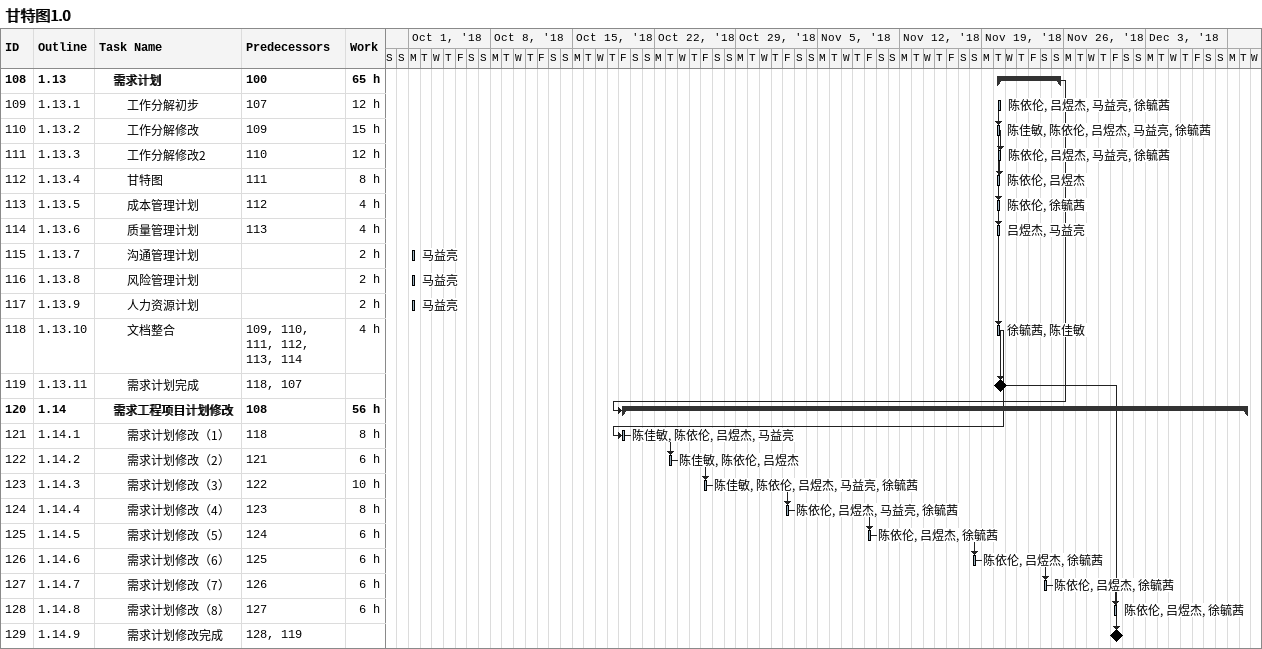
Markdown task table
甘特图1.0

| ID | WBS | Task | Start | Finish | Predecessors | Resources | Work (h) |
|---|---|---|---|---|---|---|---|
| 108 | 1.13 | **需求计划** | 2018-11-20 | 2018-11-25 | 100 |  | 65 |
| 109 | 1.13.1 | 工作分解初步 | 2018-11-20 | 2018-11-20 | 107 | 陈依伦, 吕煜杰, 马益亮, 徐毓茜 | 12 |
| 110 | 1.13.2 | 工作分解修改 | 2018-11-20 | 2018-11-20 | 109 | 陈佳敏, 陈依伦, 吕煜杰, 马益亮, 徐毓茜 | 15 |
| 111 | 1.13.3 | 工作分解修改2 | 2018-11-20 | 2018-11-20 | 110 | 陈依伦, 吕煜杰, 马益亮, 徐毓茜 | 12 |
| 112 | 1.13.4 | 甘特图 | 2018-11-20 | 2018-11-20 | 111 | 陈依伦, 吕煜杰 | 8 |
| 113 | 1.13.5 | 成本管理计划 | 2018-11-20 | 2018-11-20 | 112 | 陈依伦, 徐毓茜 | 4 |
| 114 | 1.13.6 | 质量管理计划 | 2018-11-20 | 2018-11-20 | 113 | 吕煜杰, 马益亮 | 4 |
| 115 | 1.13.7 | 沟通管理计划 | 2018-10-01 | 2018-10-01 |  | 马益亮 | 2 |
| 116 | 1.13.8 | 风险管理计划 | 2018-10-01 | 2018-10-01 |  | 马益亮 | 2 |
| 117 | 1.13.9 | 人力资源计划 | 2018-10-01 | 2018-10-01 |  | 马益亮 | 2 |
| 118 | 1.13.10 | 文档整合 | 2018-11-20 | 2018-11-20 | 109, 110, 111, 112, 113, 114 | 徐毓茜, 陈佳敏 | 4 |
| 119 | 1.13.11 | 需求计划完成 (milestone) | 2018-11-20 | 2018-11-20 | 118, 107 |  |  |
| 120 | 1.14 | **需求工程项目计划修改** | 2018-10-19 | 2018-12-11 | 108 |  | 56 |
| 121 | 1.14.1 | 需求计划修改（1） | 2018-10-19 | 2018-10-19 | 118 | 陈佳敏, 陈依伦, 吕煜杰, 马益亮 | 8 |
| 122 | 1.14.2 | 需求计划修改（2） | 2018-10-23 | 2018-10-23 | 121 | 陈佳敏, 陈依伦, 吕煜杰 | 6 |
| 123 | 1.14.3 | 需求计划修改（3） | 2018-10-26 | 2018-10-26 | 122 | 陈佳敏, 陈依伦, 吕煜杰, 马益亮, 徐毓茜 | 10 |
| 124 | 1.14.4 | 需求计划修改（4） | 2018-11-02 | 2018-11-02 | 123 | 陈依伦, 吕煜杰, 马益亮, 徐毓茜 | 8 |
| 125 | 1.14.5 | 需求计划修改（5） | 2018-11-09 | 2018-11-09 | 124 | 陈依伦, 吕煜杰, 徐毓茜 | 6 |
| 126 | 1.14.6 | 需求计划修改（6） | 2018-11-18 | 2018-11-18 | 125 | 陈依伦, 吕煜杰, 徐毓茜 | 6 |
| 127 | 1.14.7 | 需求计划修改（7） | 2018-11-24 | 2018-11-24 | 126 | 陈依伦, 吕煜杰, 徐毓茜 | 6 |
| 128 | 1.14.8 | 需求计划修改（8） | 2018-11-30 | 2018-11-30 | 127 | 陈依伦, 吕煜杰, 徐毓茜 | 6 |
| 129 | 1.14.9 | 需求计划修改完成 (milestone) | 2018-11-30 | 2018-11-30 | 128, 119 |  |  |
